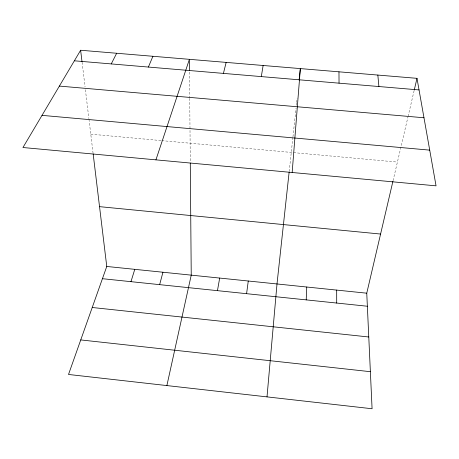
<?xml version="1.0" encoding="UTF-8"?>
<svg xmlns="http://www.w3.org/2000/svg" width="459" height="459" viewBox="0 0 459 459"><rect width="100%" height="100%" fill="white"/><g stroke="black" fill="none" stroke-linecap="round" stroke-linejoin="round"><path stroke-width="0.34" stroke-dasharray="2.29 1.72" d="M289.193 171.523L292.882 137.522M292.957 136.816L296.078 108.049M296.376 105.26L296.606 103.166M296.68 102.472L297.134 98.289M393.076 180.628L407.936 117.068M408.097 116.374L414.087 90.762M90.773 134.171L161.057 140.569M161.769 140.632L397.408 162.079M82.081 62.269L85.058 86.923M85.397 89.717L88.88 118.531M88.966 119.242L93.091 153.34M189.515 72.057L189.733 97.612M189.739 98.329L190.278 162.354"/><path stroke-width="0.69" d="M306.205 299.882L306.761 287.018M292.159 172.492L300.352 68.598L299.125 79.906M267.012 396.88L277.001 283.96L289.118 172.228M246.592 293.685L248.267 281.006M261.314 76.596L263.127 65.488M217.457 290.656L219.677 278.068M166.881 385.571L191.237 275.142L190.284 163.06M93.177 154.052L106.763 266.461L68.511 374.464L372.083 408.751L366.758 293.186L392.915 181.311M414.248 90.067L416.99 78.334L80.623 50.249L22.95 147.517L436.05 185.843L416.99 78.334M223.424 73.394L226.149 62.401M159.646 284.643L162.939 272.233M130.964 281.665L134.78 269.341M155.928 159.858L189.406 59.331L189.504 70.646M148.395 67.054L152.91 56.285M111.262 63.916L116.649 53.261M74.369 60.8L419.044 89.924M59.377 86.085L423.978 117.768M42.021 115.358L429.722 150.133M99.534 206.653L380.586 234.05M106.763 266.461L366.758 293.186M102.432 278.699L367.361 306.239M92.23 307.496L368.778 336.986M80.744 339.924L370.373 371.692M80.623 50.249L81.995 61.563M377.843 75.069L378.904 86.533M338.966 71.822L339.046 83.165M336.682 290.094L336.699 303.049"/></g></svg>
